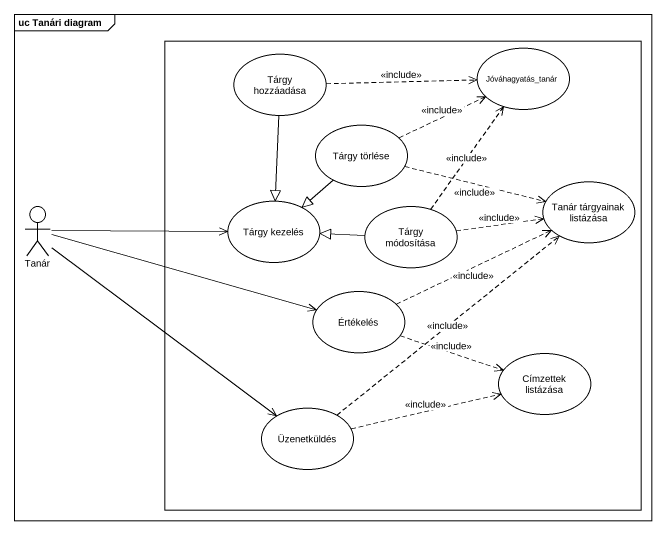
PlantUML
@startuml
mainframe uc Tanári diagram
rectangle " " as rectangle1 {
  usecase "Tárgy hozzáadása" as Tárgy_hozzáadása
  usecase Jóváhagyatás_tanár
  usecase "Tárgy törlése" as Tárgy_törlése
  usecase "Tanár tárgyainak listázása" as Tanár_tárgyainak_listázása
  usecase "Tárgy kezelés" as Tárgy_kezelés
  usecase "Tárgy módosítása" as Tárgy_módosítása
  usecase Értékelés
  usecase "Címzettek listázása" as Címzettek_listázása
  usecase Üzenetküldés
}
actor Tanár
Tárgy_hozzáadása .right.> Jóváhagyatás_tanár : <<include>>
Tárgy_hozzáadása --|> Tárgy_kezelés
Tárgy_törlése .right.> Jóváhagyatás_tanár : <<include>>
Tárgy_törlése .right.> Tanár_tárgyainak_listázása : <<include>>
Tárgy_törlése --|> Tárgy_kezelés
Tanár -right-> Tárgy_kezelés
Tanár -right-> Értékelés
Tanár --> Üzenetküldés
Tárgy_módosítása .up.> Jóváhagyatás_tanár : <<include>>
Tárgy_módosítása .right.> Tanár_tárgyainak_listázása : <<include>>
Tárgy_módosítása -left-|> Tárgy_kezelés
Értékelés .right.> Tanár_tárgyainak_listázása : <<include>>
Értékelés .right.> Címzettek_listázása : <<include>>
Üzenetküldés .up.> Tanár_tárgyainak_listázása : <<include>>
Üzenetküldés .right.> Címzettek_listázása : <<include>>
@enduml
